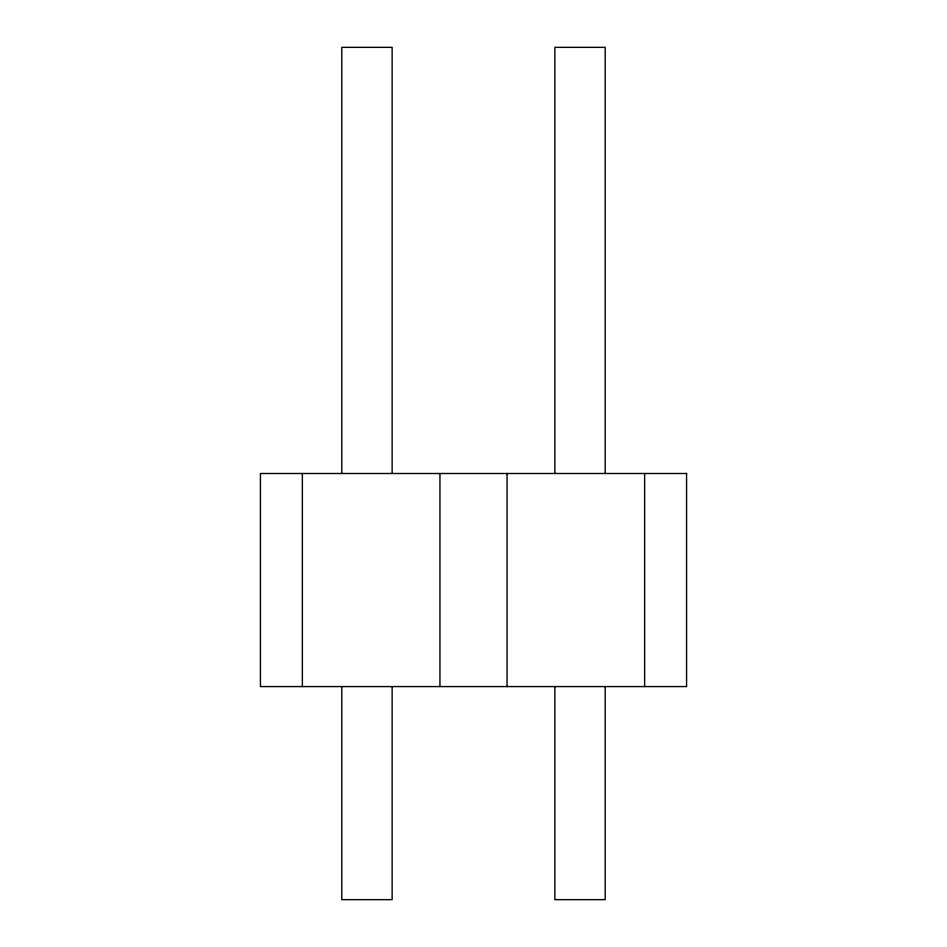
<?xml version="1.0" encoding="UTF-8"?>
<svg xmlns="http://www.w3.org/2000/svg" width="947" height="947" viewBox="0 0 947 947"><rect width="100%" height="100%" fill="white"/><g stroke="black" fill="none" stroke-linecap="round" stroke-linejoin="round"><path stroke-width="1.42" d="M644.635 473.5L644.635 686.575M605.204 473.5L605.204 47.35L554.871 47.35L554.871 473.5M605.204 686.575L605.204 899.65L554.871 899.65L554.871 686.575M507.059 473.5L507.059 686.575M439.941 473.5L439.941 686.575M392.129 473.5L392.129 47.35L341.796 47.35L341.796 473.5M392.129 686.575L392.129 899.65L341.796 899.65L341.796 686.575M302.365 473.5L302.365 686.575M686.575 473.5L260.425 473.5L260.425 686.575L686.575 686.575L686.575 473.5"/></g></svg>
